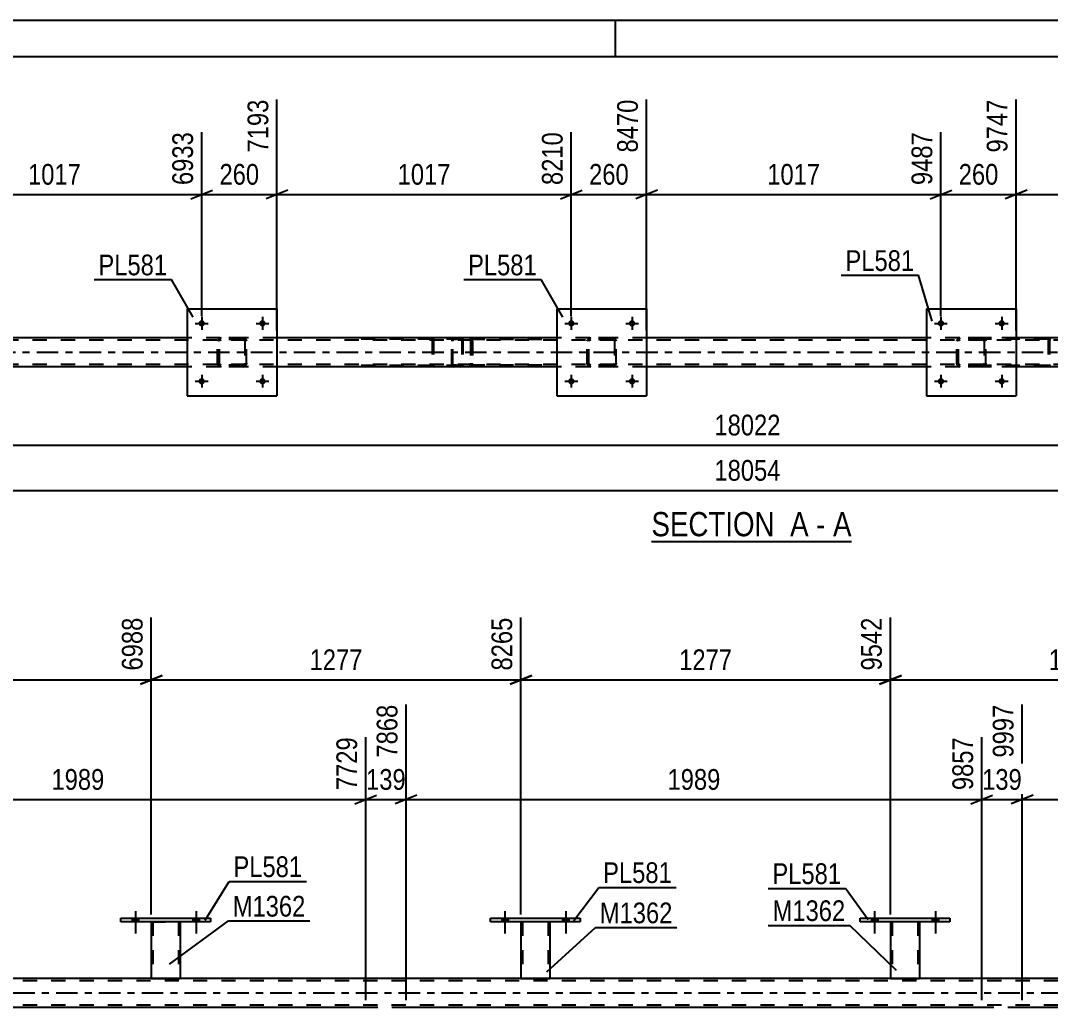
# Model space of a CAD drawing. Header units: millimetres. Extents: x 0 to 841, y 0 to 594.
# Drawn here: x 338.8 to 481.1, y 457.7 to 594 of the extents above; entities that cross this region are included whole.
import ezdxf

# ---------------------------------------------------------------- set-up
doc = ezdxf.new("R2010")
doc.units = ezdxf.units.MM
doc.linetypes.add('DXK_LINE_DOT2', pattern=[3.9198, 1.9599, -1.9599])
doc.linetypes.add('DXK_LINE_DOT3', pattern=[5.9187, 2.979, -0.9799, 0.9799, -0.9799])
doc.styles.add('Arial Narrow', font='ARIALN.TTF', dxfattribs={"height": 0.2})

# ---------------------------------------------------------------- blocks, each defined once
blk = doc.blocks.new('Unknown-318884981-1133')
at = {"color": 5, "linetype": 'Continuous'}
for p, q in [((841, 594), (0, 594)), ((421, 589), (421, 594)), ((836, 589), (5, 589))]:
    blk.add_line(p, q, dxfattribs=at)
blk = doc.blocks.new('Unknown-318884981-11 - 2855')
at = {"color": 6, "linetype": 'Continuous'}
blk.add_line((425.98, 522.01), (453.63, 522.01), dxfattribs=at)
at = {"color": 0, "linetype": 'Continuous'}
for points in [[(444.09, 522.76), (444.09, 526.26), (425.98, 526.26), (425.98, 522.76)], [(447.69, 522.76), (447.69, 526.26), (445.14, 526.26), (445.14, 522.76)], [(450.02, 522.76), (450.02, 526.26), (448.74, 526.26), (448.74, 522.76)], [(453.63, 522.76), (453.63, 526.26), (451.07, 526.26), (451.07, 522.76)]]:
    blk.add_wipeout(points, dxfattribs=at)
at = {"color": 7, "linetype": 'Continuous', "style": 'Arial Narrow'}
for s, p in [('SECTION ', (425.98, 522.76)), ('A', (445.14, 522.76)), ('A', (451.07, 522.76)), ('-', (448.74, 522.76))]:
    blk.add_text(s, height=3.34, dxfattribs=at).set_placement(p)
blk = doc.blocks.new('Bolt-318884981-2863 - 2855')
at = {"linetype": 'Continuous'}
for points in [[(415.34, 544.17, -1), (414.46, 544.17, -1)], [(423.74, 544.17, -1), (422.86, 544.17, -1)]]:
    blk.add_hatch(color=1, dxfattribs=at).paths.add_polyline_path(points)
at = {"color": 1, "linetype": 'Continuous'}
for p, q in [((414.02, 544.17), (415.78, 544.17)), ((414.9, 545.05), (414.9, 543.29)), ((422.42, 544.17), (424.18, 544.17)), ((423.3, 545.05), (423.3, 543.29))]:
    blk.add_line(p, q, dxfattribs=at)
blk = doc.blocks.new('Bolt-318884981-2864 - 2855')
at = {"linetype": 'Continuous'}
for points in [[(415.34, 552.17, -1), (414.46, 552.17, -1)], [(423.74, 552.17, -1), (422.86, 552.17, -1)]]:
    blk.add_hatch(color=1, dxfattribs=at).paths.add_polyline_path(points)
at = {"color": 1, "linetype": 'Continuous'}
for p, q in [((414.9, 553.05), (414.9, 551.29)), ((423.3, 553.05), (423.3, 551.29)), ((414.02, 552.17), (415.78, 552.17)), ((422.42, 552.17), (424.18, 552.17))]:
    blk.add_line(p, q, dxfattribs=at)
blk = doc.blocks.new('Bolt-318884981-2865 - 2855')
at = {"linetype": 'Continuous'}
for points in [[(466.42, 544.17, -1), (465.54, 544.17, -1)], [(474.82, 544.17, -1), (473.94, 544.17, -1)]]:
    blk.add_hatch(color=1, dxfattribs=at).paths.add_polyline_path(points)
at = {"color": 1, "linetype": 'Continuous'}
for p, q in [((465.1, 544.17), (466.86, 544.17)), ((465.98, 545.05), (465.98, 543.29)), ((473.5, 544.17), (475.26, 544.17)), ((474.38, 545.05), (474.38, 543.29))]:
    blk.add_line(p, q, dxfattribs=at)
blk = doc.blocks.new('Bolt-318884981-2866 - 2855')
at = {"linetype": 'Continuous'}
for points in [[(466.42, 552.17, -1), (465.54, 552.17, -1)], [(474.82, 552.17, -1), (473.94, 552.17, -1)]]:
    blk.add_hatch(color=1, dxfattribs=at).paths.add_polyline_path(points)
at = {"color": 1, "linetype": 'Continuous'}
for p, q in [((465.98, 553.05), (465.98, 551.29)), ((474.38, 553.05), (474.38, 551.29)), ((465.1, 552.17), (466.86, 552.17)), ((473.5, 552.17), (475.26, 552.17))]:
    blk.add_line(p, q, dxfattribs=at)
blk = doc.blocks.new('Bolt-318884981-2931 - 2855')
at = {"linetype": 'Continuous'}
for points in [[(364.26, 544.17, -1), (363.38, 544.17, -1)], [(372.66, 544.17, -1), (371.78, 544.17, -1)]]:
    blk.add_hatch(color=1, dxfattribs=at).paths.add_polyline_path(points)
at = {"color": 1, "linetype": 'Continuous'}
for p, q in [((362.94, 544.17), (364.7, 544.17)), ((363.82, 545.05), (363.82, 543.29)), ((371.34, 544.17), (373.1, 544.17)), ((372.22, 545.05), (372.22, 543.29))]:
    blk.add_line(p, q, dxfattribs=at)
blk = doc.blocks.new('Bolt-318884981-2932 - 2855')
at = {"linetype": 'Continuous'}
for points in [[(364.26, 552.17, -1), (363.38, 552.17, -1)], [(372.66, 552.17, -1), (371.78, 552.17, -1)]]:
    blk.add_hatch(color=1, dxfattribs=at).paths.add_polyline_path(points)
at = {"color": 1, "linetype": 'Continuous'}
for p, q in [((363.82, 553.05), (363.82, 551.29)), ((372.22, 553.05), (372.22, 551.29)), ((362.94, 552.17), (364.7, 552.17)), ((371.34, 552.17), (373.1, 552.17))]:
    blk.add_line(p, q, dxfattribs=at)
blk = doc.blocks.new('Part-318884981-2891 - 2855')
at = {"color": 2, "linetype": 'Continuous'}
for p, q in [((361.82, 554.17), (361.82, 542.17)), ((361.82, 554.17), (374.22, 554.17)), ((374.22, 554.17), (374.22, 542.17)), ((361.82, 542.17), (374.22, 542.17))]:
    blk.add_line(p, q, dxfattribs=at)
blk = doc.blocks.new('Part-318884981-2892 - 2855')
at = {"color": 7, "linetype": 'DXK_LINE_DOT2'}
for p, q in [((417.1, 549.69), (417.14, 549.87)), ((417.14, 549.87), (417.1, 549.69)), ((417.1, 546.65), (417.1, 549.69)), ((417.34, 549.69), (417.36, 549.78)), ((417.34, 546.65), (417.34, 549.69)), ((417.36, 549.78), (417.41, 549.86)), ((417.4, 550.13), (417.58, 550.17)), ((417.58, 550.17), (417.4, 550.13)), ((417.41, 549.86), (417.49, 549.91)), ((417.49, 549.91), (417.58, 549.93)), ((420.62, 550.17), (417.58, 550.17)), ((420.62, 549.93), (417.58, 549.93)), ((420.62, 550.17), (420.8, 550.13)), ((420.8, 550.13), (420.62, 550.17)), ((420.62, 549.93), (420.71, 549.91)), ((420.71, 549.91), (420.79, 549.86)), ((420.79, 549.86), (420.84, 549.78)), ((420.84, 549.78), (420.86, 549.69)), ((420.86, 549.69), (420.86, 546.65)), ((421.06, 549.87), (421.1, 549.69)), ((421.1, 549.69), (421.06, 549.87)), ((421.1, 546.65), (421.1, 549.69)), ((417.14, 546.46), (417.1, 546.65)), ((417.1, 546.65), (417.14, 546.46)), ((417.36, 546.55), (417.34, 546.65)), ((417.41, 546.48), (417.36, 546.55)), ((420.84, 546.55), (420.79, 546.48)), ((420.86, 546.65), (420.84, 546.55)), ((421.1, 546.65), (421.06, 546.46)), ((421.06, 546.46), (421.1, 546.65)), ((417.58, 546.17), (417.4, 546.2)), ((417.4, 546.2), (417.58, 546.17)), ((417.49, 546.42), (417.41, 546.48)), ((417.58, 546.41), (417.49, 546.42)), ((420.62, 546.41), (417.58, 546.41)), ((420.62, 546.17), (417.58, 546.17)), ((420.71, 546.42), (420.62, 546.41)), ((420.8, 546.2), (420.62, 546.17)), ((420.62, 546.17), (420.8, 546.2)), ((420.79, 546.48), (420.71, 546.42))]:
    blk.add_line(p, q, dxfattribs=at)
at = {"color": 7, "linetype": 'DXK_LINE_DOT3'}
blk.add_line((419.1, 548.17), (419.1, 548.17), dxfattribs=at)
at = {"color": 7, "linetype": 'DXK_LINE_DOT2'}
for centre, start, end in [((417.58, 549.69), 112.5, 157.5), ((417.58, 549.69), 112.5, 157.5), ((420.62, 549.69), 22.5, 67.5), ((420.62, 549.69), 22.5, 67.5), ((417.58, 546.65), 202.5, 247.5), ((417.58, 546.65), 202.5, 247.5), ((420.62, 546.65), 292.5, 337.5), ((420.62, 546.65), 292.5, 337.5)]:
    blk.add_arc(centre, 0.48, start, end, dxfattribs=at)
blk = doc.blocks.new('Part-318884981-2897 - 2855')
at = {"color": 2, "linetype": 'Continuous'}
for p, q in [((412.9, 554.17), (412.9, 542.17)), ((412.9, 554.17), (425.3, 554.17)), ((425.3, 554.17), (425.3, 542.17)), ((412.9, 542.17), (425.3, 542.17))]:
    blk.add_line(p, q, dxfattribs=at)
blk = doc.blocks.new('Part-318884981-2898 - 2855')
at = {"color": 7, "linetype": 'DXK_LINE_DOT2'}
for p, q in [((468.18, 549.69), (468.22, 549.87)), ((468.22, 549.87), (468.18, 549.69)), ((468.18, 546.65), (468.18, 549.69)), ((468.42, 549.69), (468.44, 549.78)), ((468.42, 546.65), (468.42, 549.69)), ((468.44, 549.78), (468.49, 549.86)), ((468.48, 550.13), (468.66, 550.17)), ((468.66, 550.17), (468.48, 550.13)), ((468.49, 549.86), (468.57, 549.91)), ((468.57, 549.91), (468.66, 549.93)), ((471.7, 550.17), (468.66, 550.17)), ((471.7, 549.93), (468.66, 549.93)), ((471.7, 550.17), (471.88, 550.13)), ((471.88, 550.13), (471.7, 550.17)), ((471.7, 549.93), (471.79, 549.91)), ((471.79, 549.91), (471.87, 549.86)), ((471.87, 549.86), (471.92, 549.78)), ((471.92, 549.78), (471.94, 549.69)), ((471.94, 549.69), (471.94, 546.65)), ((472.14, 549.87), (472.18, 549.69)), ((472.18, 549.69), (472.14, 549.87)), ((472.18, 546.65), (472.18, 549.69)), ((468.22, 546.46), (468.18, 546.65)), ((468.18, 546.65), (468.22, 546.46)), ((468.44, 546.55), (468.42, 546.65)), ((468.49, 546.48), (468.44, 546.55)), ((471.92, 546.55), (471.87, 546.48)), ((471.94, 546.65), (471.92, 546.55)), ((472.18, 546.65), (472.14, 546.46)), ((472.14, 546.46), (472.18, 546.65)), ((468.66, 546.17), (468.48, 546.2)), ((468.48, 546.2), (468.66, 546.17)), ((468.57, 546.42), (468.49, 546.48)), ((468.66, 546.41), (468.57, 546.42)), ((471.7, 546.41), (468.66, 546.41)), ((471.7, 546.17), (468.66, 546.17)), ((471.79, 546.42), (471.7, 546.41)), ((471.88, 546.2), (471.7, 546.17)), ((471.7, 546.17), (471.88, 546.2)), ((471.87, 546.48), (471.79, 546.42))]:
    blk.add_line(p, q, dxfattribs=at)
at = {"color": 7, "linetype": 'DXK_LINE_DOT3'}
blk.add_line((470.18, 548.17), (470.18, 548.17), dxfattribs=at)
at = {"color": 7, "linetype": 'DXK_LINE_DOT2'}
for centre, start, end in [((468.66, 549.69), 112.5, 157.5), ((468.66, 549.69), 112.5, 157.5), ((471.7, 549.69), 22.5, 67.5), ((471.7, 549.69), 22.5, 67.5), ((468.66, 546.65), 202.5, 247.5), ((468.66, 546.65), 202.5, 247.5), ((471.7, 546.65), 292.5, 337.5), ((471.7, 546.65), 292.5, 337.5)]:
    blk.add_arc(centre, 0.48, start, end, dxfattribs=at)
blk = doc.blocks.new('Part-318884981-2903 - 2855')
at = {"color": 2, "linetype": 'Continuous'}
for p, q in [((463.98, 554.17), (463.98, 542.17)), ((463.98, 554.17), (476.38, 554.17)), ((476.38, 554.17), (476.38, 542.17)), ((463.98, 542.17), (476.38, 542.17))]:
    blk.add_line(p, q, dxfattribs=at)
blk = doc.blocks.new('Part-318884981-2977 - 2855')
at = {"color": 7, "linetype": 'DXK_LINE_DOT2'}
for p, q in [((399.59, 550.17), (384.26, 550.17)), ((399.59, 550.01), (384.26, 550.01)), ((395.7, 549.97), (395.67, 549.85)), ((395.67, 549.85), (395.67, 546.49)), ((395.84, 549.85), (395.85, 549.91)), ((395.84, 549.85), (395.84, 546.49)), ((395.85, 549.91), (395.89, 549.96)), ((396.01, 550.17), (395.88, 550.14)), ((395.89, 549.96), (395.95, 549.99)), ((395.95, 549.99), (396.01, 550.01)), ((399.72, 550.14), (399.59, 550.17)), ((399.59, 550.01), (399.65, 549.99)), ((399.65, 549.99), (399.68, 549.98)), ((399.68, 549.98), (399.71, 549.96)), ((399.71, 549.96), (399.74, 549.91)), ((399.74, 549.91), (399.76, 549.85)), ((399.76, 549.85), (399.76, 546.49)), ((399.93, 549.85), (399.9, 549.97)), ((399.93, 549.85), (399.93, 546.49)), ((399.59, 546.33), (384.26, 546.33)), ((399.59, 546.17), (384.26, 546.17)), ((395.67, 546.49), (395.7, 546.36)), ((395.85, 546.43), (395.84, 546.49)), ((395.89, 546.37), (395.85, 546.43)), ((395.88, 546.19), (396.01, 546.17)), ((395.89, 546.37), (395.92, 546.35)), ((395.92, 546.35), (395.95, 546.34)), ((395.95, 546.34), (396.01, 546.33)), ((399.65, 546.34), (399.59, 546.33)), ((399.59, 546.17), (399.72, 546.19)), ((399.71, 546.37), (399.65, 546.34)), ((399.74, 546.43), (399.71, 546.37)), ((399.76, 546.49), (399.74, 546.43)), ((399.9, 546.36), (399.93, 546.49))]:
    blk.add_line(p, q, dxfattribs=at)
for centre, start, end in [((396, 549.83), 110.7583, 155.68), ((399.6, 549.83), 24.32, 69.2417), ((396, 546.5), 204.32, 249.2417), ((399.6, 546.5), 290.7583, 335.68)]:
    blk.add_arc(centre, 0.331, start, end, dxfattribs=at)
blk = doc.blocks.new('Part-318884981-2978 - 2855')
at = {"color": 7, "linetype": 'DXK_LINE_DOT2'}
for p, q in [((484.72, 550.17), (469.39, 550.17)), ((484.72, 550.01), (469.39, 550.01)), ((480.83, 549.97), (480.8, 549.85)), ((480.8, 549.85), (480.8, 546.49)), ((480.97, 549.85), (480.99, 549.91)), ((480.97, 549.85), (480.97, 546.49)), ((480.99, 549.91), (481.02, 549.96)), ((481.15, 550.17), (481.01, 550.14)), ((481.02, 549.96), (481.08, 549.99)), ((481.08, 549.99), (481.15, 550.01)), ((484.85, 550.14), (484.72, 550.17)), ((484.72, 550.01), (484.79, 549.99)), ((484.79, 549.99), (484.81, 549.98)), ((484.81, 549.98), (484.84, 549.96)), ((484.84, 549.96), (484.88, 549.91)), ((484.88, 549.91), (484.89, 549.85)), ((484.89, 549.85), (484.89, 546.49)), ((485.06, 549.85), (485.04, 549.97)), ((485.06, 549.85), (485.06, 546.49)), ((484.72, 546.33), (469.39, 546.33)), ((484.72, 546.17), (469.39, 546.17)), ((480.8, 546.49), (480.83, 546.36)), ((480.99, 546.43), (480.97, 546.49)), ((481.02, 546.37), (480.99, 546.43)), ((481.01, 546.19), (481.15, 546.17)), ((481.02, 546.37), (481.06, 546.35)), ((481.06, 546.35), (481.08, 546.34)), ((481.08, 546.34), (481.15, 546.33)), ((484.79, 546.34), (484.72, 546.33)), ((484.72, 546.17), (484.85, 546.19)), ((484.84, 546.37), (484.79, 546.34)), ((484.88, 546.43), (484.84, 546.37)), ((484.89, 546.49), (484.88, 546.43)), ((485.04, 546.36), (485.06, 546.49))]:
    blk.add_line(p, q, dxfattribs=at)
for centre, start, end in [((481.13, 549.83), 110.7583, 155.68), ((484.73, 549.83), 24.32, 69.2417), ((481.13, 546.5), 204.32, 249.2417), ((484.73, 546.5), 290.7583, 335.68)]:
    blk.add_arc(centre, 0.331, start, end, dxfattribs=at)
blk = doc.blocks.new('Part-318884981-3014 - 2855')
at = {"color": 7, "linetype": 'DXK_LINE_DOT2'}
for p, q in [((366.02, 549.69), (366.06, 549.87)), ((366.06, 549.87), (366.02, 549.69)), ((366.02, 546.65), (366.02, 549.69)), ((366.26, 549.69), (366.28, 549.78)), ((366.26, 546.65), (366.26, 549.69)), ((366.28, 549.78), (366.33, 549.86)), ((366.32, 550.13), (366.5, 550.17)), ((366.5, 550.17), (366.32, 550.13)), ((366.33, 549.86), (366.41, 549.91)), ((366.41, 549.91), (366.5, 549.93)), ((369.54, 550.17), (366.5, 550.17)), ((369.54, 549.93), (366.5, 549.93)), ((369.54, 550.17), (369.72, 550.13)), ((369.72, 550.13), (369.54, 550.17)), ((369.54, 549.93), (369.63, 549.91)), ((369.63, 549.91), (369.71, 549.86)), ((369.71, 549.86), (369.76, 549.78)), ((369.76, 549.78), (369.78, 549.69)), ((369.78, 549.69), (369.78, 546.65)), ((369.98, 549.87), (370.02, 549.69)), ((370.02, 549.69), (369.98, 549.87)), ((370.02, 546.65), (370.02, 549.69)), ((366.06, 546.46), (366.02, 546.65)), ((366.02, 546.65), (366.06, 546.46)), ((366.28, 546.55), (366.26, 546.65)), ((366.33, 546.48), (366.28, 546.55)), ((369.76, 546.55), (369.71, 546.48)), ((369.78, 546.65), (369.76, 546.55)), ((370.02, 546.65), (369.98, 546.46)), ((369.98, 546.46), (370.02, 546.65)), ((366.5, 546.17), (366.32, 546.2)), ((366.32, 546.2), (366.5, 546.17)), ((366.41, 546.42), (366.33, 546.48)), ((366.5, 546.41), (366.41, 546.42)), ((369.54, 546.41), (366.5, 546.41)), ((369.54, 546.17), (366.5, 546.17)), ((369.63, 546.42), (369.54, 546.41)), ((369.72, 546.2), (369.54, 546.17)), ((369.54, 546.17), (369.72, 546.2)), ((369.71, 546.48), (369.63, 546.42))]:
    blk.add_line(p, q, dxfattribs=at)
at = {"color": 7, "linetype": 'DXK_LINE_DOT3'}
blk.add_line((368.02, 548.17), (368.02, 548.17), dxfattribs=at)
at = {"color": 7, "linetype": 'DXK_LINE_DOT2'}
for centre, start, end in [((366.5, 549.69), 112.5, 157.5), ((366.5, 549.69), 112.5, 157.5), ((369.54, 549.69), 22.5, 67.5), ((369.54, 549.69), 22.5, 67.5), ((366.5, 546.65), 202.5, 247.5), ((366.5, 546.65), 202.5, 247.5), ((369.54, 546.65), 292.5, 337.5), ((369.54, 546.65), 292.5, 337.5)]:
    blk.add_arc(centre, 0.48, start, end, dxfattribs=at)
blk = doc.blocks.new('Part-318884981-3017 - 2855')
at = {"color": 7, "linetype": 'DXK_LINE_DOT2'}
for p, q in [((398.4, 549.87), (398.38, 549.69)), ((398.38, 546.65), (398.38, 549.69)), ((398.46, 550.03), (398.4, 549.87)), ((398.55, 550.13), (398.46, 550.03)), ((398.52, 549.69), (398.53, 549.78)), ((398.52, 546.65), (398.52, 549.69)), ((398.53, 549.78), (398.56, 549.86)), ((398.65, 550.17), (398.55, 550.13)), ((398.56, 549.86), (398.6, 549.91)), ((398.6, 549.91), (398.65, 549.93)), ((410.81, 550.17), (398.65, 550.17)), ((410.81, 549.93), (398.65, 549.93)), ((399.93, 549.93), (399.93, 550.17)), ((400.93, 550.13), (400.74, 550.17)), ((400.74, 549.93), (400.84, 549.91)), ((400.84, 549.91), (400.92, 549.86)), ((400.92, 549.86), (400.97, 549.78)), ((400.97, 549.78), (400.99, 549.69)), ((400.99, 549.69), (400.99, 546.65)), ((401.23, 549.77), (401.21, 549.87)), ((401.24, 549.69), (401.23, 549.77)), ((401.24, 549.69), (401.24, 546.65)), ((398.4, 546.46), (398.38, 546.65)), ((398.53, 546.55), (398.52, 546.65)), ((398.56, 546.48), (398.53, 546.55)), ((400.97, 546.55), (400.92, 546.48)), ((400.99, 546.65), (400.97, 546.55)), ((401.21, 546.46), (401.23, 546.56)), ((401.23, 546.56), (401.24, 546.65)), ((398.45, 546.34), (398.4, 546.46)), ((398.46, 546.31), (398.45, 546.34)), ((398.46, 546.31), (398.55, 546.2)), ((398.55, 546.2), (398.65, 546.17)), ((398.6, 546.42), (398.56, 546.48)), ((398.65, 546.41), (398.6, 546.42)), ((410.81, 546.41), (398.65, 546.41)), ((410.81, 546.17), (398.65, 546.17)), ((399.93, 546.17), (399.93, 546.41)), ((400.84, 546.42), (400.74, 546.41)), ((400.74, 546.17), (400.93, 546.2)), ((400.92, 546.48), (400.84, 546.42))]:
    blk.add_line(p, q, dxfattribs=at)
for centre, start, end in [((400.76, 549.67), 23.8494, 68.8059), ((400.76, 546.66), 291.1941, 336.1506)]:
    blk.add_arc(centre, 0.492, start, end, dxfattribs=at)
blk = doc.blocks.new('Part-318884981-3065 - 2855')
at = {"color": 7, "linetype": 'DXK_LINE_DOT2'}
for p, q in [((750.06, 549.85), (86.52, 549.85)), ((374.22, 550.17), (361.82, 550.17)), ((425.3, 550.17), (412.9, 550.17)), ((476.38, 550.17), (463.98, 550.17)), ((750.06, 546.49), (86.52, 546.49)), ((374.22, 546.17), (361.82, 546.17)), ((425.3, 546.17), (412.9, 546.17)), ((476.38, 546.17), (463.98, 546.17))]:
    blk.add_line(p, q, dxfattribs=at)
at = {"color": 2, "linetype": 'Continuous'}
for p, q in [((361.82, 550.17), (323.14, 550.17)), ((412.9, 550.17), (374.22, 550.17)), ((463.98, 550.17), (425.3, 550.17)), ((515.06, 550.17), (476.38, 550.17)), ((361.82, 546.17), (323.14, 546.17)), ((412.9, 546.17), (374.22, 546.17)), ((463.98, 546.17), (425.3, 546.17)), ((515.06, 546.17), (476.38, 546.17))]:
    blk.add_line(p, q, dxfattribs=at)
at = {"color": 7, "linetype": 'DXK_LINE_DOT3'}
blk.add_line((86.52, 548.17), (750.06, 548.17), dxfattribs=at)
blk = doc.blocks.new('Part-318884981-3921 - 3854')
at = {"color": 2, "linetype": 'Continuous'}
for p, q in [((635.04, 461.66), (77.35, 461.66)), ((386.5, 457.66), (306.94, 457.66)), ((471.63, 457.66), (392.07, 457.66)), ((556.77, 457.66), (477.21, 457.66))]:
    blk.add_line(p, q, dxfattribs=at)
at = {"color": 7, "linetype": 'DXK_LINE_DOT2'}
for p, q in [((740.89, 461.34), (77.35, 461.34)), ((740.89, 457.98), (77.35, 457.98)), ((392.07, 457.66), (386.5, 457.66)), ((477.21, 457.66), (471.63, 457.66))]:
    blk.add_line(p, q, dxfattribs=at)
at = {"color": 7, "linetype": 'DXK_LINE_DOT3'}
blk.add_line((77.35, 459.66), (740.89, 459.66), dxfattribs=at)
blk = doc.blocks.new('Bolt-318884981-4127 - 3854')
at = {"linetype": 'Continuous'}
for points in [[(354.21, 469.5), (355.09, 469.5), (355.09, 469.98), (354.21, 469.98)], [(362.61, 469.5), (363.49, 469.5), (363.49, 469.98), (362.61, 469.98)]]:
    blk.add_hatch(color=1, dxfattribs=at).paths.add_polyline_path(points)
at = {"color": 1, "linetype": 'Continuous'}
for p, q in [((354.21, 469.98), (354.21, 469.5)), ((354.65, 470.98), (354.65, 467.86)), ((355.09, 469.98), (355.09, 469.5)), ((362.61, 469.98), (362.61, 469.5)), ((363.05, 470.98), (363.05, 467.86)), ((363.49, 469.98), (363.49, 469.5))]:
    blk.add_line(p, q, dxfattribs=at)
blk = doc.blocks.new('Bolt-318884981-4128 - 3854')
at = {"linetype": 'Continuous'}
for points in [[(354.21, 469.5), (355.09, 469.5), (355.09, 469.98), (354.21, 469.98)], [(362.61, 469.5), (363.49, 469.5), (363.49, 469.98), (362.61, 469.98)]]:
    blk.add_hatch(color=1, dxfattribs=at).paths.add_polyline_path(points)
at = {"color": 1, "linetype": 'Continuous'}
for p, q in [((354.21, 469.98), (354.21, 469.5)), ((354.65, 470.98), (354.65, 467.86)), ((355.09, 469.98), (355.09, 469.5)), ((362.61, 469.98), (362.61, 469.5)), ((363.05, 470.98), (363.05, 467.86)), ((363.49, 469.98), (363.49, 469.5))]:
    blk.add_line(p, q, dxfattribs=at)
blk = doc.blocks.new('Bolt-318884981-4129 - 3854')
at = {"linetype": 'Continuous'}
for points in [[(405.29, 469.5), (406.17, 469.5), (406.17, 469.98), (405.29, 469.98)], [(413.69, 469.5), (414.57, 469.5), (414.57, 469.98), (413.69, 469.98)]]:
    blk.add_hatch(color=1, dxfattribs=at).paths.add_polyline_path(points)
at = {"color": 1, "linetype": 'Continuous'}
for p, q in [((405.29, 469.98), (405.29, 469.5)), ((405.73, 470.98), (405.73, 467.86)), ((406.17, 469.98), (406.17, 469.5)), ((413.69, 469.98), (413.69, 469.5)), ((414.13, 470.98), (414.13, 467.86)), ((414.57, 469.98), (414.57, 469.5))]:
    blk.add_line(p, q, dxfattribs=at)
blk = doc.blocks.new('Bolt-318884981-4130 - 3854')
at = {"linetype": 'Continuous'}
for points in [[(405.29, 469.5), (406.17, 469.5), (406.17, 469.98), (405.29, 469.98)], [(413.69, 469.5), (414.57, 469.5), (414.57, 469.98), (413.69, 469.98)]]:
    blk.add_hatch(color=1, dxfattribs=at).paths.add_polyline_path(points)
at = {"color": 1, "linetype": 'Continuous'}
for p, q in [((405.29, 469.98), (405.29, 469.5)), ((405.73, 470.98), (405.73, 467.86)), ((406.17, 469.98), (406.17, 469.5)), ((413.69, 469.98), (413.69, 469.5)), ((414.13, 470.98), (414.13, 467.86)), ((414.57, 469.98), (414.57, 469.5))]:
    blk.add_line(p, q, dxfattribs=at)
blk = doc.blocks.new('Part-318884981-4136 - 3854')
at = {"color": 7, "linetype": 'DXK_LINE_DOT2'}
for p, q in [((459.01, 469.51), (463.01, 469.51)), ((459.01, 469.5), (459.01, 469.51)), ((459.01, 469.51), (459.01, 469.5)), ((459.25, 469.51), (459.25, 461.67)), ((462.77, 469.51), (462.77, 461.67)), ((463.01, 469.51), (463.01, 469.5)), ((463.01, 469.5), (463.01, 469.51)), ((462.71, 461.67), (462.75, 461.67)), ((462.71, 461.67), (462.75, 461.67)), ((462.75, 461.67), (462.77, 461.67)), ((462.75, 461.67), (462.77, 461.67))]:
    blk.add_line(p, q, dxfattribs=at)
at = {"color": 2, "linetype": 'Continuous'}
for p, q in [((459.01, 469.5), (459.01, 461.67)), ((463.01, 469.5), (463.01, 461.67)), ((459.01, 461.67), (463.01, 461.67))]:
    blk.add_line(p, q, dxfattribs=at)
blk = doc.blocks.new('Part-318884981-4141 - 3854')
at = {"color": 2, "linetype": 'Continuous'}
for p, q in [((454.81, 469.98), (467.21, 469.98)), ((454.81, 469.5), (454.81, 469.98)), ((467.21, 469.98), (467.21, 469.5)), ((467.21, 469.5), (454.81, 469.5))]:
    blk.add_line(p, q, dxfattribs=at)
blk = doc.blocks.new('Part-318884981-4194 - 3854')
at = {"color": 2, "linetype": 'Continuous'}
for p, q in [((356.85, 469.5), (356.85, 461.66)), ((360.85, 469.5), (360.85, 461.66)), ((356.85, 461.66), (360.85, 461.66))]:
    blk.add_line(p, q, dxfattribs=at)
at = {"color": 7, "linetype": 'DXK_LINE_DOT2'}
for p, q in [((356.85, 469.5), (360.85, 469.5)), ((356.85, 469.5), (356.85, 469.5)), ((356.85, 469.5), (356.85, 469.5)), ((357.09, 469.5), (357.09, 461.66)), ((360.61, 469.5), (360.61, 461.66)), ((360.85, 469.5), (360.85, 469.5)), ((360.85, 469.5), (360.85, 469.5)), ((360.55, 461.66), (360.59, 461.66)), ((360.55, 461.66), (360.59, 461.66)), ((360.59, 461.66), (360.61, 461.66)), ((360.59, 461.66), (360.61, 461.66))]:
    blk.add_line(p, q, dxfattribs=at)
blk = doc.blocks.new('Part-318884981-4199 - 3854')
at = {"color": 2, "linetype": 'Continuous'}
for p, q in [((352.65, 469.98), (365.05, 469.98)), ((352.65, 469.5), (352.65, 469.98)), ((365.05, 469.98), (365.05, 469.5)), ((365.05, 469.5), (352.65, 469.5))]:
    blk.add_line(p, q, dxfattribs=at)
blk = doc.blocks.new('Part-318884981-4204 - 3854')
at = {"color": 7, "linetype": 'DXK_LINE_DOT2'}
for p, q in [((407.93, 469.51), (411.93, 469.51)), ((407.93, 469.5), (407.93, 469.51)), ((407.93, 469.51), (407.93, 469.5)), ((408.17, 469.51), (408.17, 461.67)), ((411.69, 469.51), (411.69, 461.67)), ((411.93, 469.51), (411.93, 469.5)), ((411.93, 469.5), (411.93, 469.51)), ((411.63, 461.67), (411.67, 461.67)), ((411.63, 461.67), (411.67, 461.67)), ((411.67, 461.67), (411.69, 461.67)), ((411.67, 461.67), (411.69, 461.67))]:
    blk.add_line(p, q, dxfattribs=at)
at = {"color": 2, "linetype": 'Continuous'}
for p, q in [((407.93, 469.5), (407.93, 461.67)), ((411.93, 469.5), (411.93, 461.67)), ((407.93, 461.67), (411.93, 461.67))]:
    blk.add_line(p, q, dxfattribs=at)
blk = doc.blocks.new('Bolt-318884981-4280 - 3854')
at = {"linetype": 'Continuous'}
for points in [[(456.37, 469.5), (457.25, 469.5), (457.25, 469.98), (456.37, 469.98)], [(464.77, 469.5), (465.65, 469.5), (465.65, 469.98), (464.77, 469.98)]]:
    blk.add_hatch(color=1, dxfattribs=at).paths.add_polyline_path(points)
at = {"color": 1, "linetype": 'Continuous'}
for p, q in [((456.37, 469.98), (456.37, 469.5)), ((456.81, 470.98), (456.81, 467.86)), ((457.25, 469.98), (457.25, 469.5)), ((464.77, 469.98), (464.77, 469.5)), ((465.21, 470.98), (465.21, 467.86)), ((465.65, 469.98), (465.65, 469.5))]:
    blk.add_line(p, q, dxfattribs=at)
blk = doc.blocks.new('Bolt-318884981-4281 - 3854')
at = {"linetype": 'Continuous'}
for points in [[(456.37, 469.5), (457.25, 469.5), (457.25, 469.98), (456.37, 469.98)], [(464.77, 469.5), (465.65, 469.5), (465.65, 469.98), (464.77, 469.98)]]:
    blk.add_hatch(color=1, dxfattribs=at).paths.add_polyline_path(points)
at = {"color": 1, "linetype": 'Continuous'}
for p, q in [((456.37, 469.98), (456.37, 469.5)), ((456.81, 470.98), (456.81, 467.86)), ((457.25, 469.98), (457.25, 469.5)), ((464.77, 469.98), (464.77, 469.5)), ((465.21, 470.98), (465.21, 467.86)), ((465.65, 469.98), (465.65, 469.5))]:
    blk.add_line(p, q, dxfattribs=at)
blk = doc.blocks.new('Part-318884981-4291 - 3854')
at = {"color": 2, "linetype": 'Continuous'}
for p, q in [((403.73, 469.98), (416.13, 469.98)), ((403.73, 469.5), (403.73, 469.98)), ((416.13, 469.98), (416.13, 469.5)), ((416.13, 469.5), (403.73, 469.5))]:
    blk.add_line(p, q, dxfattribs=at)
blk = doc.blocks.new('StraightDimension-318884981-3115 - 2855')
at = {"color": 7, "linetype": 'Continuous'}
blk.add_line((85.88, 529.08), (792.62, 529.08), dxfattribs=at)
at = {"color": 0}
blk.add_wipeout([(444.42, 529.83), (444.42, 534.03), (434.08, 534.03), (434.08, 529.83)], dxfattribs=at)
at = {"color": 3, "style": 'Arial Narrow'}
blk.add_text('18054', height=2.863, dxfattribs=at).set_placement((434.68, 530.43))
blk = doc.blocks.new('StraightDimension-318884981-13101 - 2855')
at = {"color": 7, "linetype": 'Continuous'}
for p, q in [((476.38, 551.17), (476.38, 583.09)), ((465.98, 553.17), (465.98, 578.59)), ((464.48, 569.38), (467.48, 570.58)), ((465.98, 569.98), (476.38, 569.98)), ((477.88, 570.58), (474.88, 569.38))]:
    blk.add_line(p, q, dxfattribs=at)
at = {"color": 0}
blk.add_wipeout([(474.52, 570.73), (474.52, 574.93), (467.84, 574.93), (467.84, 570.73)], dxfattribs=at)
at = {"color": 3, "style": 'Arial Narrow'}
blk.add_text('260', height=2.863, dxfattribs=at).set_placement((468.44, 571.33))
at = {"color": 0, "linetype": 'Continuous'}
blk.add_wipeout([(475.78, 583.69), (471.58, 583.69), (471.58, 575.18), (475.78, 575.18)], dxfattribs=at)
at = {"color": 3, "linetype": 'Continuous', "style": 'Arial Narrow'}
blk.add_text('9747', height=2.863, rotation=90.0002, dxfattribs=at).set_placement((475.18, 575.78))
blk = doc.blocks.new('StraightDimension-318884981-13102 - 2855')
at = {"color": 7, "linetype": 'Continuous'}
for p, q in [((425.3, 551.17), (425.3, 583.09)), ((465.98, 553.17), (465.98, 578.59)), ((426.8, 570.58), (423.8, 569.38)), ((425.3, 569.98), (465.98, 569.98)), ((464.48, 569.38), (467.48, 570.58))]:
    blk.add_line(p, q, dxfattribs=at)
at = {"color": 0}
blk.add_wipeout([(449.9, 570.73), (449.9, 574.93), (441.38, 574.93), (441.38, 570.73)], dxfattribs=at)
at = {"color": 3, "style": 'Arial Narrow'}
blk.add_text('1017', height=2.863, dxfattribs=at).set_placement((441.98, 571.33))
at = {"color": 0, "linetype": 'Continuous'}
blk.add_wipeout([(465.38, 579.19), (461.18, 579.19), (461.18, 570.68), (465.38, 570.68)], dxfattribs=at)
at = {"color": 3, "linetype": 'Continuous', "style": 'Arial Narrow'}
blk.add_text('9487', height=2.863, rotation=90.0002, dxfattribs=at).set_placement((464.78, 571.28))
blk = doc.blocks.new('StraightDimension-318884981-3683 - 2855')
at = {"color": 7, "linetype": 'Continuous'}
blk.add_line((86.52, 535.34), (791.98, 535.34), dxfattribs=at)
at = {"color": 0}
blk.add_wipeout([(444.42, 536.09), (444.42, 540.29), (434.08, 540.29), (434.08, 536.09)], dxfattribs=at)
at = {"color": 3, "style": 'Arial Narrow'}
blk.add_text('18022', height=2.863, dxfattribs=at).set_placement((434.68, 536.69))
blk = doc.blocks.new('StraightDimension-318884981-13100 - 2855')
at = {"color": 7, "linetype": 'Continuous'}
for p, q in [((476.38, 551.17), (476.38, 583.09)), ((517.06, 553.17), (517.06, 580.42)), ((477.88, 570.58), (474.88, 569.38)), ((476.38, 569.98), (517.06, 569.98)), ((515.56, 569.38), (518.56, 570.58))]:
    blk.add_line(p, q, dxfattribs=at)
at = {"color": 0}
blk.add_wipeout([(500.98, 570.73), (500.98, 574.93), (492.46, 574.93), (492.46, 570.73)], dxfattribs=at)
at = {"color": 3, "style": 'Arial Narrow'}
blk.add_text('1017', height=2.863, dxfattribs=at).set_placement((493.06, 571.33))
at = {"color": 0, "linetype": 'Continuous'}
blk.add_wipeout([(516.46, 581.02), (512.26, 581.02), (512.26, 570.68), (516.46, 570.68)], dxfattribs=at)
at = {"color": 3, "linetype": 'Continuous', "style": 'Arial Narrow'}
blk.add_text('10764', height=2.863, rotation=90.0002, dxfattribs=at).set_placement((515.86, 571.28))
blk = doc.blocks.new('StraightDimension-318884981-13103 - 2855')
at = {"color": 7, "linetype": 'Continuous'}
for p, q in [((425.3, 551.17), (425.3, 583.09)), ((414.9, 553.17), (414.9, 578.59)), ((413.4, 569.38), (416.4, 570.58)), ((414.9, 569.98), (425.3, 569.98)), ((426.8, 570.58), (423.8, 569.38))]:
    blk.add_line(p, q, dxfattribs=at)
at = {"color": 0}
blk.add_wipeout([(423.44, 570.73), (423.44, 574.93), (416.76, 574.93), (416.76, 570.73)], dxfattribs=at)
at = {"color": 3, "style": 'Arial Narrow'}
blk.add_text('260', height=2.863, dxfattribs=at).set_placement((417.36, 571.33))
at = {"color": 0, "linetype": 'Continuous'}
blk.add_wipeout([(424.7, 583.69), (420.5, 583.69), (420.5, 575.18), (424.7, 575.18)], dxfattribs=at)
at = {"color": 3, "linetype": 'Continuous', "style": 'Arial Narrow'}
blk.add_text('8470', height=2.863, rotation=90.0002, dxfattribs=at).set_placement((424.1, 575.78))
blk = doc.blocks.new('StraightDimension-318884981-13104 - 2855')
at = {"color": 7, "linetype": 'Continuous'}
for p, q in [((374.22, 551.17), (374.22, 583.09)), ((414.9, 553.17), (414.9, 578.59)), ((375.72, 570.58), (372.72, 569.38)), ((374.22, 569.98), (414.9, 569.98)), ((413.4, 569.38), (416.4, 570.58))]:
    blk.add_line(p, q, dxfattribs=at)
at = {"color": 0}
blk.add_wipeout([(398.82, 570.73), (398.82, 574.93), (390.3, 574.93), (390.3, 570.73)], dxfattribs=at)
at = {"color": 3, "style": 'Arial Narrow'}
blk.add_text('1017', height=2.863, dxfattribs=at).set_placement((390.9, 571.33))
at = {"color": 0, "linetype": 'Continuous'}
blk.add_wipeout([(414.3, 579.19), (410.1, 579.19), (410.1, 570.68), (414.3, 570.68)], dxfattribs=at)
at = {"color": 3, "linetype": 'Continuous', "style": 'Arial Narrow'}
blk.add_text('8210', height=2.863, rotation=90.0002, dxfattribs=at).set_placement((413.7, 571.28))
blk = doc.blocks.new('StraightDimension-318884981-13105 - 2855')
at = {"color": 7, "linetype": 'Continuous'}
for p, q in [((374.22, 551.17), (374.22, 583.09)), ((363.82, 553.17), (363.82, 578.59)), ((362.32, 569.38), (365.32, 570.58)), ((363.82, 569.98), (374.22, 569.98)), ((375.72, 570.58), (372.72, 569.38))]:
    blk.add_line(p, q, dxfattribs=at)
at = {"color": 0}
blk.add_wipeout([(372.36, 570.73), (372.36, 574.93), (365.68, 574.93), (365.68, 570.73)], dxfattribs=at)
at = {"color": 3, "style": 'Arial Narrow'}
blk.add_text('260', height=2.863, dxfattribs=at).set_placement((366.28, 571.33))
at = {"color": 0, "linetype": 'Continuous'}
blk.add_wipeout([(373.62, 583.69), (369.42, 583.69), (369.42, 575.18), (373.62, 575.18)], dxfattribs=at)
at = {"color": 3, "linetype": 'Continuous', "style": 'Arial Narrow'}
blk.add_text('7193', height=2.863, rotation=90.0002, dxfattribs=at).set_placement((373.02, 575.78))
blk = doc.blocks.new('StraightDimension-318884981-13106 - 2855')
at = {"color": 7, "linetype": 'Continuous'}
for p, q in [((323.14, 551.17), (323.14, 583.09)), ((363.82, 553.17), (363.82, 578.59)), ((324.64, 570.58), (321.64, 569.38)), ((323.14, 569.98), (363.82, 569.98)), ((362.32, 569.38), (365.32, 570.58))]:
    blk.add_line(p, q, dxfattribs=at)
at = {"color": 0}
blk.add_wipeout([(347.74, 570.73), (347.74, 574.93), (339.22, 574.93), (339.22, 570.73)], dxfattribs=at)
at = {"color": 3, "style": 'Arial Narrow'}
blk.add_text('1017', height=2.863, dxfattribs=at).set_placement((339.82, 571.33))
at = {"color": 0, "linetype": 'Continuous'}
blk.add_wipeout([(363.22, 579.19), (359.02, 579.19), (359.02, 570.68), (363.22, 570.68)], dxfattribs=at)
at = {"color": 3, "linetype": 'Continuous', "style": 'Arial Narrow'}
blk.add_text('6933', height=2.863, rotation=90.0002, dxfattribs=at).set_placement((362.62, 571.28))
blk = doc.blocks.new('StraightDimension-318884981-15525 - 3854')
at = {"color": 7, "linetype": 'Continuous'}
for p, q in [((392.07, 458.66), (392.07, 499.49)), ((386.5, 458.66), (386.5, 494.99)), ((385, 485.78), (388, 486.98)), ((393.57, 486.98), (390.57, 485.78)), ((386.5, 486.38), (392.07, 486.38))]:
    blk.add_line(p, q, dxfattribs=at)
at = {"color": 0}
blk.add_wipeout([(392.63, 487.13), (392.63, 491.33), (385.94, 491.33), (385.94, 487.13)], dxfattribs=at)
at = {"color": 3, "style": 'Arial Narrow'}
blk.add_text('139', height=2.863, dxfattribs=at).set_placement((386.54, 487.73))
at = {"color": 0, "linetype": 'Continuous'}
blk.add_wipeout([(391.47, 500.09), (387.27, 500.09), (387.27, 491.58), (391.47, 491.58)], dxfattribs=at)
at = {"color": 3, "linetype": 'Continuous', "style": 'Arial Narrow'}
blk.add_text('7868', height=2.863, rotation=90.0002, dxfattribs=at).set_placement((390.87, 492.18))
blk = doc.blocks.new('StraightDimension-318884981-15522 - 3854')
at = {"color": 7, "linetype": 'Continuous'}
for p, q in [((477.21, 458.66), (477.21, 499.49)), ((556.77, 458.66), (556.77, 496.82)), ((478.71, 486.98), (475.71, 485.78)), ((555.27, 485.78), (558.27, 486.98)), ((477.21, 486.38), (556.77, 486.38))]:
    blk.add_line(p, q, dxfattribs=at)
at = {"color": 0}
blk.add_wipeout([(521.24, 487.13), (521.24, 491.33), (512.73, 491.33), (512.73, 487.13)], dxfattribs=at)
at = {"color": 3, "style": 'Arial Narrow'}
blk.add_text('1989', height=2.863, dxfattribs=at).set_placement((513.33, 487.73))
at = {"color": 0, "linetype": 'Continuous'}
blk.add_wipeout([(556.17, 497.42), (551.97, 497.42), (551.97, 487.08), (556.17, 487.08)], dxfattribs=at)
at = {"color": 3, "linetype": 'Continuous', "style": 'Arial Narrow'}
blk.add_text('11985', height=2.863, rotation=90.0002, dxfattribs=at).set_placement((555.57, 487.68))
blk = doc.blocks.new('StraightDimension-318884981-15072 - 3854')
at = {"color": 7, "linetype": 'Continuous'}
for p, q in [((356.85, 470.5), (356.85, 511.52)), ((407.93, 470.51), (407.93, 511.52)), ((358.35, 503.51), (355.35, 502.31)), ((356.85, 502.91), (407.93, 502.91)), ((406.43, 502.31), (409.43, 503.51))]:
    blk.add_line(p, q, dxfattribs=at)
at = {"color": 0}
blk.add_wipeout([(386.64, 503.66), (386.64, 507.86), (378.13, 507.86), (378.13, 503.66)], dxfattribs=at)
at = {"color": 3, "style": 'Arial Narrow'}
blk.add_text('1277', height=2.863, dxfattribs=at).set_placement((378.73, 504.26))
at = {"color": 0, "linetype": 'Continuous'}
blk.add_wipeout([(407.33, 512.12), (403.13, 512.12), (403.13, 503.61), (407.33, 503.61)], dxfattribs=at)
at = {"color": 3, "linetype": 'Continuous', "style": 'Arial Narrow'}
blk.add_text('8265', height=2.863, rotation=90.0002, dxfattribs=at).set_placement((406.73, 504.21))
blk = doc.blocks.new('StraightDimension-318884981-15523 - 3854')
at = {"color": 7, "linetype": 'Continuous'}
for p, q in [((477.21, 458.66), (477.21, 499.49)), ((471.63, 458.66), (471.63, 494.99)), ((470.13, 485.78), (473.13, 486.98)), ((478.71, 486.98), (475.71, 485.78)), ((471.63, 486.38), (477.21, 486.38))]:
    blk.add_line(p, q, dxfattribs=at)
at = {"color": 0}
blk.add_wipeout([(477.76, 487.13), (477.76, 491.33), (471.08, 491.33), (471.08, 487.13)], dxfattribs=at)
at = {"color": 3, "style": 'Arial Narrow'}
blk.add_text('139', height=2.863, dxfattribs=at).set_placement((471.68, 487.73))
at = {"color": 0, "linetype": 'Continuous'}
blk.add_wipeout([(476.61, 500.09), (472.41, 500.09), (472.41, 491.58), (476.61, 491.58)], dxfattribs=at)
at = {"color": 3, "linetype": 'Continuous', "style": 'Arial Narrow'}
blk.add_text('9997', height=2.863, rotation=90.0002, dxfattribs=at).set_placement((476.01, 492.18))
blk = doc.blocks.new('StraightDimension-318884981-15070 - 3854')
at = {"color": 7, "linetype": 'Continuous'}
for p, q in [((510.09, 470.51), (510.09, 513.35)), ((459.01, 470.51), (459.01, 511.52)), ((460.51, 503.51), (457.51, 502.31)), ((459.01, 502.91), (510.09, 502.91)), ((508.59, 502.31), (511.59, 503.51))]:
    blk.add_line(p, q, dxfattribs=at)
at = {"color": 0}
blk.add_wipeout([(488.81, 503.66), (488.81, 507.86), (480.29, 507.86), (480.29, 503.66)], dxfattribs=at)
at = {"color": 3, "style": 'Arial Narrow'}
blk.add_text('1277', height=2.863, dxfattribs=at).set_placement((480.89, 504.26))
at = {"color": 0, "linetype": 'Continuous'}
blk.add_wipeout([(509.49, 513.95), (505.29, 513.95), (505.29, 503.61), (509.49, 503.61)], dxfattribs=at)
at = {"color": 3, "linetype": 'Continuous', "style": 'Arial Narrow'}
blk.add_text('10819', height=2.863, rotation=90.0002, dxfattribs=at).set_placement((508.89, 504.21))
blk = doc.blocks.new('StraightDimension-318884981-15071 - 3854')
at = {"color": 7, "linetype": 'Continuous'}
for p, q in [((407.93, 470.51), (407.93, 511.52)), ((459.01, 470.51), (459.01, 511.52)), ((409.43, 503.51), (406.43, 502.31)), ((407.93, 502.91), (459.01, 502.91)), ((457.51, 502.31), (460.51, 503.51))]:
    blk.add_line(p, q, dxfattribs=at)
at = {"color": 0}
blk.add_wipeout([(437.73, 503.66), (437.73, 507.86), (429.21, 507.86), (429.21, 503.66)], dxfattribs=at)
at = {"color": 3, "style": 'Arial Narrow'}
blk.add_text('1277', height=2.863, dxfattribs=at).set_placement((429.81, 504.26))
at = {"color": 0, "linetype": 'Continuous'}
blk.add_wipeout([(458.41, 512.12), (454.21, 512.12), (454.21, 503.61), (458.41, 503.61)], dxfattribs=at)
at = {"color": 3, "linetype": 'Continuous', "style": 'Arial Narrow'}
blk.add_text('9542', height=2.863, rotation=90.0002, dxfattribs=at).set_placement((457.81, 504.21))
blk = doc.blocks.new('StraightDimension-318884981-15073 - 3854')
at = {"color": 7, "linetype": 'Continuous'}
for p, q in [((305.77, 470.51), (305.77, 511.52)), ((356.85, 470.5), (356.85, 511.52)), ((307.27, 503.51), (304.27, 502.31)), ((305.77, 502.91), (356.85, 502.91)), ((355.35, 502.31), (358.35, 503.51))]:
    blk.add_line(p, q, dxfattribs=at)
at = {"color": 0}
blk.add_wipeout([(335.56, 503.66), (335.56, 507.86), (327.05, 507.86), (327.05, 503.66)], dxfattribs=at)
at = {"color": 3, "style": 'Arial Narrow'}
blk.add_text('1277', height=2.863, dxfattribs=at).set_placement((327.65, 504.26))
at = {"color": 0, "linetype": 'Continuous'}
blk.add_wipeout([(356.25, 512.12), (352.05, 512.12), (352.05, 503.61), (356.25, 503.61)], dxfattribs=at)
at = {"color": 3, "linetype": 'Continuous', "style": 'Arial Narrow'}
blk.add_text('6988', height=2.863, rotation=90.0002, dxfattribs=at).set_placement((355.65, 504.21))
blk = doc.blocks.new('StraightDimension-318884981-15524 - 3854')
at = {"color": 7, "linetype": 'Continuous'}
for p, q in [((392.07, 458.66), (392.07, 499.49)), ((471.63, 458.66), (471.63, 494.99)), ((393.57, 486.98), (390.57, 485.78)), ((470.13, 485.78), (473.13, 486.98)), ((392.07, 486.38), (471.63, 486.38))]:
    blk.add_line(p, q, dxfattribs=at)
at = {"color": 0}
blk.add_wipeout([(436.11, 487.13), (436.11, 491.33), (427.6, 491.33), (427.6, 487.13)], dxfattribs=at)
at = {"color": 3, "style": 'Arial Narrow'}
blk.add_text('1989', height=2.863, dxfattribs=at).set_placement((428.2, 487.73))
at = {"color": 0, "linetype": 'Continuous'}
blk.add_wipeout([(471.03, 495.59), (466.83, 495.59), (466.83, 487.08), (471.03, 487.08)], dxfattribs=at)
at = {"color": 3, "linetype": 'Continuous', "style": 'Arial Narrow'}
blk.add_text('9857', height=2.863, rotation=90.0002, dxfattribs=at).set_placement((470.43, 487.68))
blk = doc.blocks.new('StraightDimension-318884981-15526 - 3854')
at = {"color": 7, "linetype": 'Continuous'}
for p, q in [((306.94, 458.66), (306.94, 499.49)), ((386.5, 458.66), (386.5, 494.99)), ((308.44, 486.98), (305.44, 485.78)), ((385, 485.78), (388, 486.98)), ((306.94, 486.38), (386.5, 486.38))]:
    blk.add_line(p, q, dxfattribs=at)
at = {"color": 0}
blk.add_wipeout([(350.98, 487.13), (350.98, 491.33), (342.46, 491.33), (342.46, 487.13)], dxfattribs=at)
at = {"color": 3, "style": 'Arial Narrow'}
blk.add_text('1989', height=2.863, dxfattribs=at).set_placement((343.06, 487.73))
at = {"color": 0, "linetype": 'Continuous'}
blk.add_wipeout([(385.9, 495.59), (381.7, 495.59), (381.7, 487.08), (385.9, 487.08)], dxfattribs=at)
at = {"color": 3, "linetype": 'Continuous', "style": 'Arial Narrow'}
blk.add_text('7729', height=2.863, rotation=90.0002, dxfattribs=at).set_placement((385.3, 487.68))
blk = doc.blocks.new('Mark-318884981-2887 - 2855')
at = {"color": 0}
blk.add_wipeout([(359.05, 558.81), (359.05, 561.81), (349.55, 561.81), (349.55, 558.81)], dxfattribs=at)
blk.add_wipeout([(359.05, 558.81), (359.05, 561.81), (349.55, 561.81), (349.55, 558.81)], dxfattribs=at)
at = {"color": 30, "linetype": 'Continuous'}
for p in [(348.95, 558.21), (362.65, 553.02)]:
    blk.add_line(p, (359.65, 558.21), dxfattribs=at)
at = {"color": 3, "style": 'Arial Narrow'}
blk.add_text('PL581', height=2.863, dxfattribs=at).set_placement((349.55, 558.81))
blk = doc.blocks.new('Mark-318884981-2893 - 2855')
at = {"color": 0}
blk.add_wipeout([(410.13, 558.81), (410.13, 561.81), (400.63, 561.81), (400.63, 558.81)], dxfattribs=at)
blk.add_wipeout([(410.13, 558.81), (410.13, 561.81), (400.63, 561.81), (400.63, 558.81)], dxfattribs=at)
at = {"color": 30, "linetype": 'Continuous'}
for p in [(400.03, 558.21), (413.73, 553.02)]:
    blk.add_line(p, (410.73, 558.21), dxfattribs=at)
at = {"color": 3, "style": 'Arial Narrow'}
blk.add_text('PL581', height=2.863, dxfattribs=at).set_placement((400.63, 558.81))
blk = doc.blocks.new('Mark-318884981-2899 - 2855')
at = {"color": 0}
blk.add_wipeout([(462.29, 559.41), (462.29, 562.41), (452.79, 562.41), (452.79, 559.41)], dxfattribs=at)
blk.add_wipeout([(462.29, 559.41), (462.29, 562.41), (452.79, 562.41), (452.79, 559.41)], dxfattribs=at)
at = {"color": 30, "linetype": 'Continuous'}
for p in [(452.19, 558.81), (464.77, 552.49)]:
    blk.add_line(p, (462.89, 558.81), dxfattribs=at)
at = {"color": 3, "style": 'Arial Narrow'}
blk.add_text('PL581', height=2.863, dxfattribs=at).set_placement((452.79, 559.41))
blk = doc.blocks.new('Mark-318884981-4137 - 3854')
at = {"color": 0}
blk.add_wipeout([(452.19, 474.71), (452.19, 477.71), (442.69, 477.71), (442.69, 474.71)], dxfattribs=at)
blk.add_wipeout([(452.19, 474.71), (452.19, 477.71), (442.69, 477.71), (442.69, 474.71)], dxfattribs=at)
at = {"color": 30, "linetype": 'Continuous'}
for p in [(442.09, 474.11), (455.93, 469.77)]:
    blk.add_line(p, (452.79, 474.11), dxfattribs=at)
at = {"color": 3, "style": 'Arial Narrow'}
blk.add_text('PL581', height=2.863, dxfattribs=at).set_placement((442.69, 474.71))
blk = doc.blocks.new('Mark-318884981-4132 - 3854')
at = {"color": 0}
blk.add_wipeout([(452.77, 469.59), (452.77, 472.59), (442.72, 472.59), (442.72, 469.59)], dxfattribs=at)
blk.add_wipeout([(452.77, 469.59), (452.77, 472.59), (442.72, 472.59), (442.72, 469.59)], dxfattribs=at)
at = {"color": 30, "linetype": 'Continuous'}
for p in [(442.12, 468.99), (459.82, 462.78)]:
    blk.add_line(p, (453.37, 468.99), dxfattribs=at)
at = {"color": 3, "style": 'Arial Narrow'}
blk.add_text('M1362', height=2.863, dxfattribs=at).set_placement((442.72, 469.59))
blk = doc.blocks.new('Mark-318884981-4190 - 3854')
at = {"color": 0}
blk.add_wipeout([(378.17, 470.21), (378.17, 473.21), (368.11, 473.21), (368.11, 470.21)], dxfattribs=at)
blk.add_wipeout([(378.17, 470.21), (378.17, 473.21), (368.11, 473.21), (368.11, 470.21)], dxfattribs=at)
at = {"color": 30, "linetype": 'Continuous'}
for p, q in [((359.37, 463.65), (367.51, 469.61)), ((367.51, 469.61), (378.77, 469.61))]:
    blk.add_line(p, q, dxfattribs=at)
at = {"color": 3, "style": 'Arial Narrow'}
blk.add_text('M1362', height=2.863, dxfattribs=at).set_placement((368.11, 470.21))
blk = doc.blocks.new('Mark-318884981-4195 - 3854')
at = {"color": 0}
blk.add_wipeout([(377.71, 475.67), (377.71, 478.67), (368.21, 478.67), (368.21, 475.67)], dxfattribs=at)
blk.add_wipeout([(377.71, 475.67), (377.71, 478.67), (368.21, 478.67), (368.21, 475.67)], dxfattribs=at)
at = {"color": 30, "linetype": 'Continuous'}
for p, q in [((364.29, 469.7), (367.61, 475.07)), ((367.61, 475.07), (378.31, 475.07))]:
    blk.add_line(p, q, dxfattribs=at)
at = {"color": 3, "style": 'Arial Narrow'}
blk.add_text('PL581', height=2.863, dxfattribs=at).set_placement((368.21, 475.67))
blk = doc.blocks.new('Mark-318884981-4200 - 3854')
at = {"color": 0}
blk.add_wipeout([(428.89, 469.29), (428.89, 472.29), (418.84, 472.29), (418.84, 469.29)], dxfattribs=at)
blk.add_wipeout([(428.89, 469.29), (428.89, 472.29), (418.84, 472.29), (418.84, 469.29)], dxfattribs=at)
at = {"color": 30, "linetype": 'Continuous'}
for p, q in [((411.52, 462.56), (418.24, 468.69)), ((418.24, 468.69), (429.49, 468.69))]:
    blk.add_line(p, q, dxfattribs=at)
at = {"color": 3, "style": 'Arial Narrow'}
blk.add_text('M1362', height=2.863, dxfattribs=at).set_placement((418.84, 469.29))
blk = doc.blocks.new('Mark-318884981-4287 - 3854')
at = {"color": 0}
blk.add_wipeout([(428.81, 474.85), (428.81, 477.85), (419.3, 477.85), (419.3, 474.85)], dxfattribs=at)
blk.add_wipeout([(428.81, 474.85), (428.81, 477.85), (419.3, 477.85), (419.3, 474.85)], dxfattribs=at)
at = {"color": 30, "linetype": 'Continuous'}
for p, q in [((415.25, 469.69), (418.7, 474.25)), ((418.7, 474.25), (429.41, 474.25))]:
    blk.add_line(p, q, dxfattribs=at)
at = {"color": 3, "style": 'Arial Narrow'}
blk.add_text('PL581', height=2.863, dxfattribs=at).set_placement((419.3, 474.85))

msp = doc.modelspace()

# ---------------------------------------------------------------- block references
for name in ['Unknown-318884981-1133', 'Part-318884981-2891 - 2855', 'Part-318884981-2897 - 2855', 'Part-318884981-2903 - 2855', 'Bolt-318884981-2932 - 2855', 'Bolt-318884981-2864 - 2855', 'Bolt-318884981-2866 - 2855', 'Part-318884981-3065 - 2855', 'Part-318884981-3014 - 2855', 'Part-318884981-2977 - 2855', 'Part-318884981-3017 - 2855', 'Part-318884981-2892 - 2855', 'Part-318884981-2898 - 2855', 'Part-318884981-2978 - 2855', 'Bolt-318884981-2931 - 2855', 'Bolt-318884981-2863 - 2855', 'Bolt-318884981-2865 - 2855', 'Part-318884981-4199 - 3854', 'Bolt-318884981-4127 - 3854', 'Bolt-318884981-4128 - 3854', 'Part-318884981-4291 - 3854', 'Bolt-318884981-4129 - 3854', 'Bolt-318884981-4130 - 3854', 'Part-318884981-4141 - 3854', 'Bolt-318884981-4280 - 3854', 'Bolt-318884981-4281 - 3854', 'Part-318884981-4194 - 3854', 'Part-318884981-4204 - 3854', 'Part-318884981-4136 - 3854', 'Part-318884981-3921 - 3854']:
    msp.add_blockref(name, (0, 0))

# ---------------------------------------------------------------- next in the draw order: block references
for name in ['StraightDimension-318884981-13101 - 2855', 'Unknown-318884981-11 - 2855', 'StraightDimension-318884981-15525 - 3854', 'StraightDimension-318884981-15522 - 3854']:
    msp.add_blockref(name, (0, 0))

# ---------------------------------------------------------------- next in the draw order: block references
for name in ['StraightDimension-318884981-13102 - 2855', 'StraightDimension-318884981-13100 - 2855', 'StraightDimension-318884981-3115 - 2855', 'StraightDimension-318884981-15072 - 3854', 'StraightDimension-318884981-15523 - 3854']:
    msp.add_blockref(name, (0, 0))

# ---------------------------------------------------------------- next in the draw order: block references
for name in ['StraightDimension-318884981-13103 - 2855', 'Mark-318884981-2899 - 2855', 'StraightDimension-318884981-3683 - 2855', 'StraightDimension-318884981-15070 - 3854', 'StraightDimension-318884981-15073 - 3854']:
    msp.add_blockref(name, (0, 0))

# ---------------------------------------------------------------- next in the draw order: block references
for name in ['StraightDimension-318884981-13104 - 2855', 'StraightDimension-318884981-15071 - 3854', 'StraightDimension-318884981-15526 - 3854']:
    msp.add_blockref(name, (0, 0))

# ---------------------------------------------------------------- next in the draw order: block references
for name in ['StraightDimension-318884981-13105 - 2855', 'Mark-318884981-2893 - 2855', 'StraightDimension-318884981-15524 - 3854', 'Mark-318884981-4190 - 3854']:
    msp.add_blockref(name, (0, 0))

# ---------------------------------------------------------------- next in the draw order: block references
for name in ['StraightDimension-318884981-13106 - 2855', 'Mark-318884981-4195 - 3854', 'Mark-318884981-4137 - 3854', 'Mark-318884981-4200 - 3854']:
    msp.add_blockref(name, (0, 0))

# ---------------------------------------------------------------- next in the draw order: block references
for name in ['Mark-318884981-2887 - 2855', 'Mark-318884981-4287 - 3854', 'Mark-318884981-4132 - 3854']:
    msp.add_blockref(name, (0, 0))

doc.saveas('drawing.dxf')
